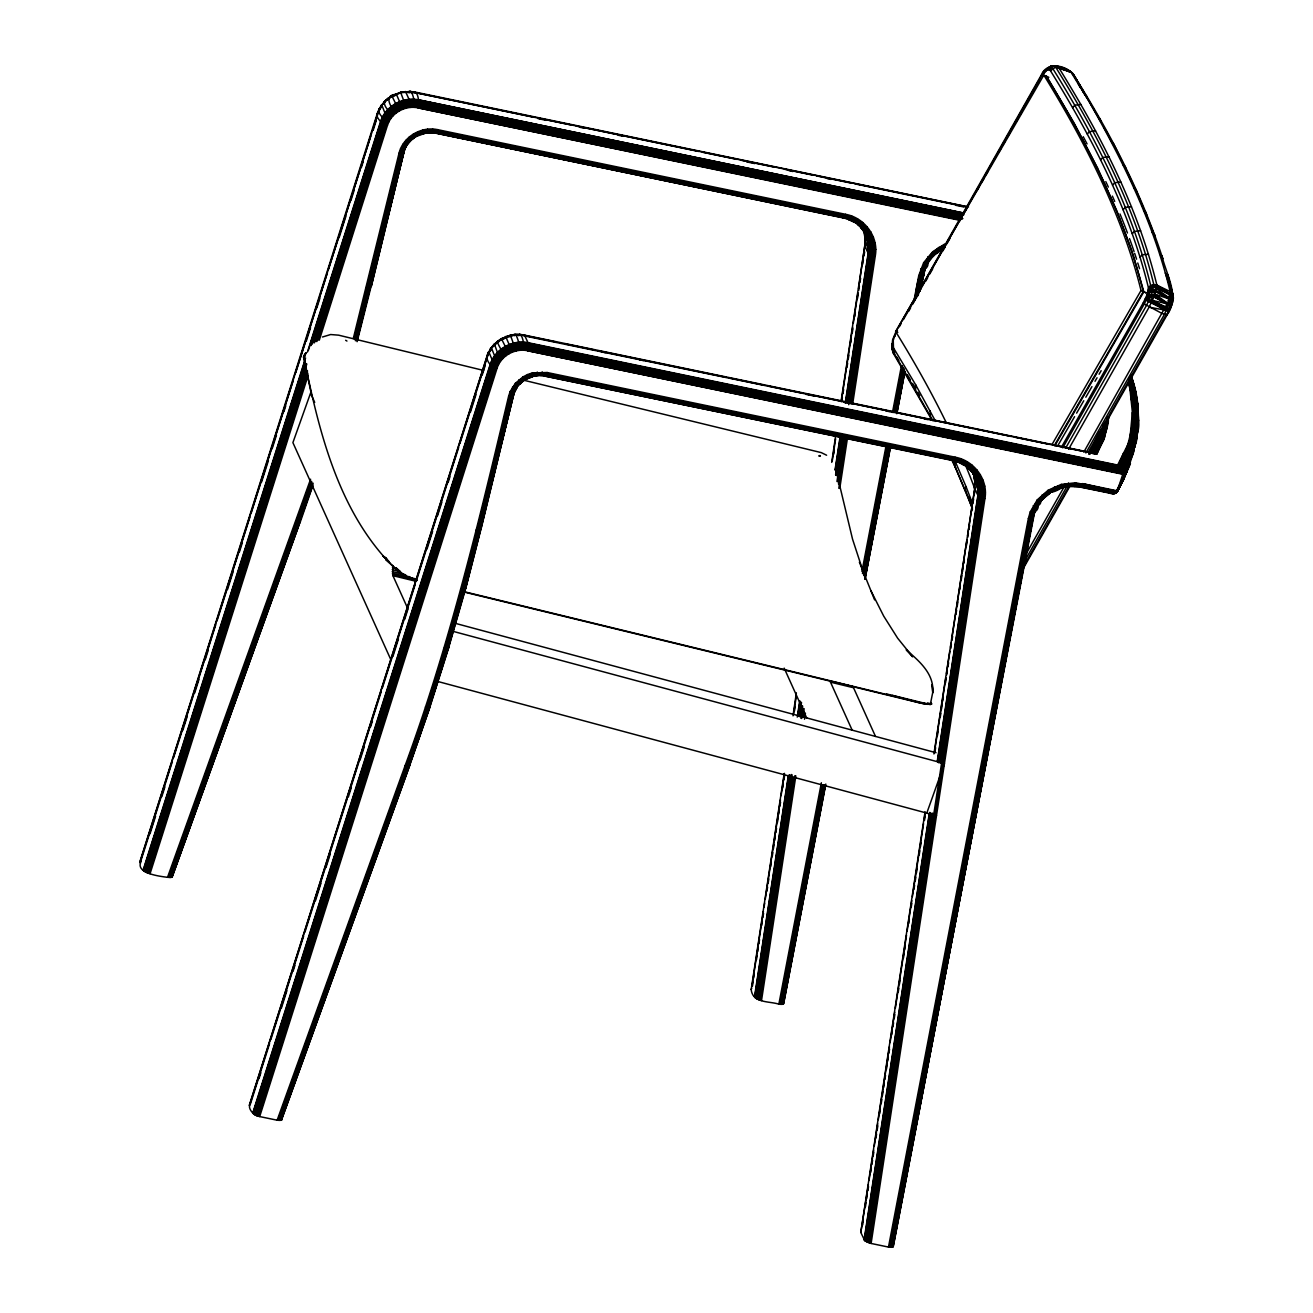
<?xml version="1.0" encoding="UTF-8"?>
<svg xmlns="http://www.w3.org/2000/svg" width="1313" height="1313" viewBox="0 0 1313 1313"><rect width="100%" height="100%" fill="white"/><g stroke="black" fill="none" stroke-linecap="round" stroke-linejoin="round"><path stroke-width="1.5" d="M1131.346 376.47C1145.675 414.58 1136.319 456.711 1117.363 491.308L1075.577 482.774L1061.314 484.399L1061.774 487.878L1068.29 486.286L1081.026 486.844L1082.585 483.644L1117.527 490.898L1126.045 473.763L1130.805 457.433M1109.945 493.278L1114.245 493.737L1116.92 492.08L1122.796 474.256C1124.699 464.621 1142.162 449.391 1129.738 440.807L1132.38 412.315L1128.999 380.031M1033.249 505.62C1037.877 508.804 1045.099 500.319 1037.303 499.826L1030.245 511.906L1028.374 518.471L888.474 1247.071L893.283 1246.529L1033.265 516.583L893.103 1246.808M407.949 608.953L392.915 575.668L392.702 565.46M932.082 420.242L893.447 353.509L891.839 348.454L892.594 339.903L896.205 331.122L1041.127 75.35C1046.74 61.498 1064.236 64.698 1073.033 73.741C1113.243 142.378 1151.698 213.527 1170.113 291.535C1168.783 299.315 1167.454 307.324 1164.401 314.447L1085.884 452.985M269.575 1043.589L250.356 1104.167C246.959 1107.795 253.885 1116.017 258.759 1116.345L496.199 367.837C500.269 355.052 514.68 347.059 527.711 349.8L1122.992 473.337C1126.849 467.773 1133.579 458.352 1125.126 453.559C1132.545 429.86 1137.698 404.42 1128.704 380.097M927.569 702.98L931.524 704.047L931.114 702.603L931.475 704.145L929.998 704.523L918.23 702.57L464.835 592.229M532.553 376.257L532.307 372.941L547.094 372.515L955.109 457.187C973.934 460.469 988.377 479.442 984.947 498.546L871.11 1243.46L888.474 1247.071M1107.269 417.042L1108.484 417.468L1108.254 422.917L1104.085 439.018L1096.847 454.068L523.165 335.652M258.759 1116.345L259.679 1116.575L497.118 368.05C501.041 355.741 514.909 348.06 527.449 350.702L527.711 349.8L1123.025 472.861C1138.469 444.188 1141.374 408.573 1131.051 377.225L1135.22 391.537L1131.002 375.764M390.814 118.547C383.281 118.285 382.198 97.326 380.343 108.749C374.714 110.161 384.84 121.535 388.894 121.748C394.097 111.408 406.505 105.483 417.829 107.814L959.836 219.813M500.434 361.436C493.081 361.239 491.866 339.919 489.421 351.638M932.755 692.854L932.148 684.598L932.722 691.688C934.085 673.405 918.64 660.62 906.249 649.837L912.666 656.812L897.632 638.167L883.731 616.158L870.962 590.817M311.608 395.361L303.877 358.531C301.678 356.66 307.997 351.687 305.42 353.148L304.091 358.039C319.617 435.309 340.395 519.456 401.236 574.257C406.045 577.359 411.724 578.738 417.107 580.477L401.417 573.699L385.661 559.436L389.994 563.261M932.804 692.066L930.31 704.507M959.672 220.272L417.829 107.814C419.996 104.646 418.043 89.399 413.546 92.763M886.62 693.904L921.923 703.407L931.081 703.817L927.224 704.326L918.345 702.209L464.95 591.884M353.295 338.524L399.037 153.178C403.042 136.798 421.145 126.163 437.475 129.626L845.506 214.298C864.315 217.581 878.758 236.553 875.328 255.658C864.528 255.953 864.446 242.495 865.382 234.929M864.89 245.482L864.857 233.55M865.759 238.572L858.571 288.712M935.611 421.407L915.604 384.676L893.464 347.847L893.234 339.886L896.303 332.123M984.947 498.546L978.464 496.495L974.492 488.354C974.295 471.695 976.035 497.381 985.374 492.277M1108.648 417.091L1104.085 439.018L1095.731 453.559L523.789 334.963M256.051 1115.394L493.491 366.869C497.988 352.754 513.892 343.957 528.269 346.977L1122.845 471.318C1136.516 445.009 1139.651 412.659 1130.132 383.938L1134.366 387.795L1137.567 404.338C1140.242 428.448 1135.384 453.379 1122.796 474.256L527.449 350.702L1122.91 473.812C1140.324 444.861 1142.261 408.392 1131.051 376.831M406.964 145.152L404.634 149.058L400.547 148.664M516.583 388.024L514.253 391.947L510.166 391.553L508.656 396.066C479.229 520.49 449.407 645.175 405.225 765.364L277.141 1120.202L259.679 1116.575M1107.122 418.929L1106.285 430.188L1096.847 454.068C1080.878 453.412 1099.358 444.992 1098.702 433.471M1105.677 422.343L1102.296 442.333L1095.272 453.412L1101.131 441.89L1105.103 429.761L1106.957 418.863M1134.366 387.795C1142.129 416.533 1138.584 448.242 1122.91 473.812L527.711 349.8L528.253 343.153L524.347 334.864L514.86 334.339L505.702 336.538L512.415 352.097M1104.414 424.001L1101.131 441.89L1094.615 453.198M1129.475 460.945C1131.691 451.705 1139.257 441.234 1136.484 431.485C1138.978 413.48 1136.976 395.032 1130.985 377.881M406.488 108.043L400.596 92.222L405.569 91.631L409.229 99.755L410.296 107.403M1132.38 412.315C1145.166 419.668 1135.138 437.163 1134.235 448.143M920.626 269.017C926.289 271.545 932 261.648 923.63 262.731L918.772 275.582L913.75 301.744M1030.245 511.906C1041.324 515.418 1039.748 492.194 1032.297 518.159L892.298 1247.202M1103.232 425.757L1100.015 441.611L1094.172 453.133L1101.131 441.89L1102.296 442.333M1065.861 447.733L1146.38 305.634L1151.501 294.851L1153.782 284.56C1134.941 206.748 1097.635 134.862 1055.701 67.193C1053.502 64.222 1048.004 66.914 1047.167 69.934L1041.242 76.351L903.36 319.683M498.513 364.637C490.652 365.818 488.961 343.727 487.336 355.823L249.421 1105.546M1068.569 449.276L1149.088 307.176L1154.472 295.868L1156.884 285.134C1138.026 207.224 1100.688 135.272 1058.688 67.521L1054.142 65.798L1049.399 69.802L1047.167 69.934M357.087 340.264L405.061 147.942L404.634 149.058M443.958 648.327L448.242 648.228L465.179 589.094L514.68 390.831L514.253 391.947M875.755 249.388C865.267 251.341 865.267 237.587 863.691 230.579M974.82 475.995C972.687 481.379 978.809 488.945 984.75 486.105M414.104 107.338C415.696 104.58 411.888 86.855 409.065 92.763M523.723 350.226C525.298 347.469 521.507 329.744 518.684 335.652M920.052 291.141L925.238 268.065L924.795 269.214M892.758 1247.038L1034.857 510.954L1034.742 511.906M1159.642 254.082L1161.939 256.035C1166.387 274.877 1180.223 296.508 1167.159 314.775L1162.317 313.594L1144.28 303.976L1143.36 302.647L1146.922 295.097L1148.465 287.892C1129.64 210.162 1092.383 138.374 1050.482 70.771L1049.399 69.802M1144.952 299.61L1168.718 311.87L1172.378 303.008L1173.248 297.181L1167.651 275.008L1165.353 273.022L1173.051 294.9L1172.542 300.923M172.118 877.051L300.267 521.442L172.118 877.051L167.522 877.314C162.878 876.657 133.91 873.867 141.312 861.18M277.141 1120.202L281.392 1120.17L409.984 764.691L405.225 765.364M1172.509 299.43L1173.297 298.97C1174.15 291.371 1168.833 313.807 1166.108 314.874L1088.592 451.639M409.426 765.495L430.204 706.213L425.412 707.018M514.433 335.734C515.714 329.875 520.752 347.814 519.915 350.292M388.894 121.748L387.499 125.162C382.822 125.72 372.892 114.822 378.768 112.655M497.118 368.05C490.455 367.558 483.644 358.219 488.879 352.967M429.646 707.034L448.701 646.997L448.242 648.228M460.879 589.307L464.72 589.291L465.655 587.847M366.508 287.137L370.381 287.005L371.333 285.512L357.12 341.692M371.185 286.529L403.862 151.569L402.91 153.047L399.037 153.178M476.127 530.025L480 529.894L480.952 528.4L465.508 588.848M480.804 529.418L513.481 394.442L512.513 395.935L508.656 396.066M921.316 285.791C921.939 272.907 928.636 274.007 918.772 275.582M1033.364 516.961L1032.297 518.159L1028.374 518.471M864.791 245.088L865.858 243.841L865.251 247.894M825.007 787.39L783.664 1003.641L778.855 1004.182C769.697 1001.048 752.628 1003.509 751.184 989.542L784.173 773.62M793.003 715.831L796.367 692.821M831.736 462.406L835.708 435.325M841.026 401.581L865.037 244.399M751.972 986.309L763.427 911.271M764.051 907.217L764.675 903.163M765.282 899.11L780.48 799.732M781.087 795.678L784.501 773.373M793.495 714.567L796.285 696.317M832.229 461.076L835.626 438.772M841.518 400.252L852.679 327.249M853.302 323.195L857.947 292.766M752.431 986.145L753.055 982.091M753.662 978.054L754.286 974M756.452 959.852L757.076 955.798M757.683 951.761L758.307 947.707M758.93 943.67L759.538 939.616M761.704 925.468L762.328 921.414M762.935 917.377L763.559 913.323M766.956 891.084L767.58 887.03M768.187 882.993L768.811 878.939M770.665 866.81L771.289 862.756M772.208 856.7L772.832 852.646M773.455 848.608L774.063 844.554M774.686 840.517L775.31 836.463M775.917 832.426L776.541 828.372M777.46 822.315L778.084 818.262M778.707 814.224L779.315 810.17M779.938 806.133L780.562 802.079M782.729 787.931L783.336 783.877M783.959 779.84L784.583 775.786M794.463 711.072L795.087 707.018M833.722 454.2L834.329 450.146M841.748 401.614L842.372 397.56M842.995 393.523L843.603 389.469M847.016 367.23L847.624 363.176M848.247 359.138L848.871 355.084M850.726 342.956L851.333 338.902M852.268 332.846L852.876 328.792M854.73 316.663L855.354 312.609M857.52 298.461L858.128 294.407M858.751 290.37L859.375 286.316M859.982 282.279L860.606 278.225M862.772 264.077L863.396 260.023M864.003 255.986L864.627 251.932M754.499 996.895L788.276 775.917M797.254 717.111L799.732 700.896M835.052 469.775L840.008 437.327M845.277 402.861L868.205 252.835L868.024 242.183L863.166 229.332M754.745 997.306L788.522 776.311M797.812 715.487L799.978 701.29M835.298 470.169L840.566 435.686M845.523 403.255L868.451 253.228L868.27 242.544L863.281 229.742M755.139 997.716L789.211 774.686M798.206 715.897L800.06 703.719M835.692 470.563L840.96 436.097M846.229 401.614L868.845 253.606C871.175 243.118 864.463 229.266 857.947 224.9C859.867 225.262 861.443 223.604 862.723 222.422M755.648 998.143L789.737 775.097M798.714 716.307L800.881 702.11M835.593 475.011L841.469 436.474M846.737 402.008L869.37 253.983C872.095 241.247 862.969 225.787 853.466 221.799C855.305 221.979 856.519 220.075 857.537 218.844M756.272 998.569L790.36 775.507M799.354 716.701L801.521 702.504M836.233 475.388L842.109 436.852M847.377 402.385L870.01 254.345C873.522 237.062 858.686 219.534 842.831 217.712C844.456 218.27 844.981 215.381 845.506 214.298M757.01 998.996L791.312 774.489M800.274 715.831L801.833 705.721M837.054 475.142L842.93 436.704M848.182 402.32L870.749 254.673C873.834 237.505 860.852 220.453 843.931 217.498L434.603 132.711L843.061 217.876M757.831 999.39L792.133 774.851M800.799 718.211L802.653 706.066M836.955 481.526L843.767 437.032M848.707 404.667L871.586 254.968C874.721 237.472 861.492 220.108 844.259 217.088L436.228 132.416L427.546 132.006L418.962 134.369M758.701 999.751L792.707 777.198M801.685 718.523L803.228 708.413M837.858 481.822L844.653 437.311M849.905 402.91L872.472 255.214C875.673 237.358 862.181 219.632 844.587 216.547L436.556 131.874C421.719 128.723 405.257 138.39 401.614 153.293L355.331 340.674M759.62 1000.079L793.643 777.493M802.916 716.783L804.147 708.692M838.482 484.07L845.588 437.541M850.84 403.14L873.424 255.411C876.69 237.161 862.887 219.041 844.899 215.89L436.868 131.218C421.555 127.968 404.568 137.947 400.81 153.326L355.052 338.688M760.572 1000.358L794.89 775.704M803.868 717.013L804.475 712.959M838.81 488.305L846.54 437.721M851.792 403.304L874.376 255.559C877.724 236.898 863.609 218.352 845.211 215.135L437.18 130.463C421.375 127.115 403.83 137.405 399.956 153.276L354.198 338.639M761.507 1000.572L795.842 775.885M804.492 719.212L805.427 713.14M839.762 488.436L847.492 437.836M852.744 403.419L875.328 255.658M871.11 1243.46L864.742 1240.604L860.803 1232.431L925.074 811.713M933.92 753.957L975.001 486.992L967.566 535.655M860.803 1232.431L868.402 1184.572M869.025 1180.518L873.67 1150.106M874.294 1146.052L877.691 1123.747M878.315 1119.677L889.475 1046.674M890.083 1042.62L894.744 1012.208M895.351 1008.154L906.512 935.151M907.135 931.098L911.78 900.669M912.404 896.615L923.564 823.612M924.171 819.558L925.107 813.469M934.396 752.644L945.869 677.606M946.492 673.553L949.89 651.248M950.514 647.194L951.137 643.14M951.761 639.086L966.942 539.709M862.674 1224.98L863.281 1220.942M865.448 1206.778L866.071 1202.741M866.678 1198.687L867.302 1194.649M867.926 1190.596L868.533 1186.558M870.7 1172.394L871.323 1168.357M871.93 1164.303L872.554 1160.265M873.178 1156.211L873.785 1152.174M875.952 1138.01L876.575 1133.972M877.199 1129.919L877.806 1125.881M879.661 1113.736L880.284 1109.698M881.204 1103.626L881.827 1099.588M882.451 1095.534L883.058 1091.497M883.682 1087.443L884.305 1083.406M884.913 1079.352L885.536 1075.314M886.472 1069.242L887.079 1065.204M887.703 1061.15L888.327 1057.113M888.934 1053.059L889.558 1049.021M891.724 1034.857L892.331 1030.82M892.955 1026.766L893.579 1022.729M894.186 1018.675L894.81 1014.637M898.207 992.382L898.831 988.344M899.438 984.29L900.062 980.253M903.459 957.998L904.083 953.96M904.706 949.906L905.314 945.869M908.711 923.613L909.335 919.576M911.189 907.431L911.813 903.393M913.979 889.229L914.587 885.192M915.21 881.138L915.834 877.1M916.441 873.047L917.065 869.009M919.231 854.845L919.839 850.808M920.462 846.754L921.086 842.716M924.483 820.461L925.107 816.423M934.987 751.692L935.611 747.655M937.466 735.51L938.073 731.472M940.239 717.308L940.863 713.271M941.487 709.217L942.094 705.179M942.718 701.126L943.341 697.088M945.491 682.924L946.115 678.887M946.739 674.833L947.346 670.795M947.97 666.741L948.593 662.704M950.76 648.54L951.367 644.502M951.991 640.449L952.614 636.411M956.012 614.156L956.619 610.118M957.243 606.064L957.866 602.027M959.721 589.882L960.328 585.844M961.264 579.772L961.871 575.734M962.495 571.68L963.118 567.643M963.726 563.589L964.349 559.551M966.516 545.387L967.139 541.35M967.747 537.296L968.37 533.259M968.994 529.205L969.601 525.167M971.768 511.003L972.391 506.966M972.999 502.912L973.622 498.874M974.246 494.82L974.853 490.783M1042.653 74.135L1044.442 72.002L1041.242 76.351M864.118 1239.784L929.177 814.027M937.236 761.31L977.824 495.723L977.643 485.071M864.364 1240.178L929.735 812.386M937.482 761.704L978.07 496.117L977.89 485.433L972.785 472.22M864.742 1240.604L930.129 812.796M938.171 760.079L978.464 496.495C980.811 485.515 974.574 476.045 969.175 467.28M865.267 1241.031L930.638 813.19M938.385 762.508L978.973 496.872C981.714 484.136 972.588 468.675 963.086 464.687C964.907 464.868 966.122 462.964 967.156 461.733M865.891 1241.458L931.278 813.584M939.025 762.886L979.613 497.233C983.158 479.967 968.288 462.406 952.45 460.6C955.716 462.98 960.131 463.292 961.362 458.992M866.629 1241.885L932.148 813.092M939.878 762.525L980.368 497.561C983.437 480.394 970.471 463.341 953.55 460.387L544.649 376.092L547.094 372.515M867.45 1242.279L932.969 813.42M940.699 762.853L981.205 497.857C984.34 480.361 971.111 462.997 953.862 459.977L545.847 375.305C537.378 369.019 527.892 383.659 523.034 376.88L515.369 383.314L510.166 391.553M868.32 1242.64L982.091 498.103C985.292 480.246 971.801 462.504 954.19 459.435L546.175 374.763C531.322 371.612 514.86 381.279 511.217 396.181C481.789 520.687 451.918 645.454 407.719 765.742L279.669 1120.481M869.239 1242.968L983.027 498.3C986.309 480.049 972.506 461.93 954.518 458.779L546.487 374.107C531.174 370.857 514.187 380.836 510.429 396.214C481.001 520.687 451.147 645.422 406.948 765.676L278.881 1120.449M870.174 1243.247L983.995 498.448C987.343 479.787 973.228 461.24 954.83 458.024L546.799 373.352C530.994 369.987 513.449 380.294 509.559 396.165C480.131 520.621 450.293 645.34 406.111 765.545L278.044 1120.35M1075.577 482.774L1074.1 486.466L1081.026 486.844M936.514 815.455L926.748 813.19L944.441 763.608L452.361 631.159M432.601 129.002C434.619 135.534 419.651 131.694 431.517 132.58M542.22 371.891L540.513 375.42L545.519 375.715M1103.806 423.935L1098.981 441.48L1093.155 453.001L1100.015 441.611L1105.185 422.228M1108.484 417.468L1106.285 430.188L1101.131 429.532M399.3 110.899L391.799 95.783L400.695 92.255M508.919 353.788L501.418 338.672L502.206 339.624L506.096 337.736L505.784 336.883M778.855 1004.182L821.38 782.778M861.952 571.45L885.914 446.666M892.479 412.446L901.375 366.163M779.758 1004.347L821.905 784.928M862.477 573.568L886.833 446.748M893.398 412.528L902.294 366.229M915.046 299.791C916.983 278.602 923.137 253.458 945.179 244.727M780.611 1004.429L822.759 784.993M863.347 573.6L887.703 446.765M894.268 412.545L902.786 368.247M916.31 297.788C918.033 277.42 924.516 253.737 945.491 245.416L944.851 243.955L932.657 251.784L923.63 262.731M781.399 1004.461L823.546 784.993M863.757 575.586L888.507 446.715M895.072 412.495L903.574 368.198M917.492 295.704C919.231 276.862 925.14 255.017 944.244 246.811M782.088 1004.429L824.236 784.928M864.463 575.504L889.213 446.617M895.778 412.38L903.902 370.102M918.214 295.589C919.953 277.01 925.616 255.379 944.49 247.271M782.679 1004.314L824.827 784.797M864.66 577.359L889.804 446.453M896.385 412.216L904.493 369.921M919.576 291.371C921.693 278.405 923.728 264.028 934.134 254.771M783.155 1004.15L825.303 784.616M864.758 579.164L890.28 446.239M896.845 411.987L904.591 371.71M865.234 577.884L890.378 446.945M896.96 412.692L904.69 372.416M783.484 1003.92L825.828 784.074M865.086 578.902L890.477 447.323M896.812 413.743L904.936 371.431M920.79 288.844L923.745 274.072M889.377 1247.219L1029.31 518.537C1032.067 504.799 1042.161 493.311 1054.799 487.615C1074.97 478.145 1096.88 488.764 1117.166 491.719L1123.583 479.557L1128.606 466.279L1131.445 452.854L1128.359 466.739L1123.583 479.557L1116.92 492.08L1082.306 484.481L1116.641 492.424L1123.665 478.523L1117.363 491.308M890.23 1247.317L1030.18 518.52C1032.871 505.095 1042.752 493.869 1055.11 488.305C1075.019 478.982 1096.618 489.568 1116.641 492.424L1122.927 480.377L1130.427 457.301M891.018 1247.35L1030.984 518.454C1033.61 505.324 1043.277 494.345 1055.373 488.896C1074.986 479.721 1096.24 490.225 1115.968 493.015L1116.034 492.966C1125.766 477.243 1142.195 435.785 1117.166 491.719L1082.585 483.644M891.708 1247.317L1031.69 518.34C1034.037 505.932 1044.639 492.933 1055.865 490.044C1072.245 481.641 1049.038 497.463 1048.053 490.307L1037.303 499.826M1043.08 73.561L1043.425 71.854L1050.925 65.995C1059.214 65.896 1069.192 68.391 1074.05 75.563C1110.224 133.138 1141.982 194.012 1162.809 258.907L1161.939 256.035M257.824 1116.083L495.264 367.558C499.498 354.297 514.433 346.025 527.941 348.864L1123.025 472.861L1129.475 460.354L1134.186 446.912L1137.042 432.896L1137.994 418.24L1137.567 404.338L1132.791 399.021L1128.507 383.544M409.328 136.946L411.74 139.112L419.11 134.599L427.217 132.843L427.628 129.15M541.333 375.19L536.689 375.715L537.247 372.039M1134.169 448.669C1136.861 436.835 1139.405 424.575 1137.682 412.397M1123.222 478.851L1128.967 461.831M1130.198 457.597L1123.288 479.984L1116.92 492.08M1137.189 433.52L1129.426 459.714L1123.009 472.368L527.941 348.864L1122.943 471.859L1129.426 459.714L1134.186 446.912M1131.363 453.346L1127.243 467.937M410.116 91.368L404.896 92.287L412.118 92.583M1169.079 311.017L1166.83 309.819L1172.328 293.57L1173.1 296.919L1156.884 287.498L1153.782 286.841L1148.481 289.484L1153.782 284.56L1156.884 285.134L1170.113 291.535L1171.951 292.914L1173.1 296.919M416.27 579.657L406.866 577.08L403.862 574.438M371.382 286.234L403.961 151.931M481.001 529.123L513.58 394.819M1127.686 467.559L1130.099 457.712M1089.971 452.246L1094.632 443.17L1098.981 441.48L1101.952 429.4L1093.155 453.001M356.036 340.592L402.303 153.211C400.908 142.789 420.127 137.373 417.911 131.677M356.627 340.461L402.91 153.047L406.144 145.497L411.74 139.112M465.705 588.552L481.05 528.778M1167.733 280.884L1168.521 277.88M966.155 492.588L955.585 467.92L954.732 465.114L955.536 462.143L966.105 486.778L965.301 489.765L972.523 509.231M1099.982 431.435L1092.432 452.969L1098.045 441.496L1100.688 431.238L1097.241 441.628L1091.431 453.1L1099.326 433.192M930.277 411.067L930.31 416.795M915.604 384.676L915.621 390.371M1090.512 453.395L1096.552 441.825L1099.276 431.977M893.464 347.847L893.447 353.509M923.499 274.745L925.353 268.426M1033.118 517.634L1034.956 511.315M1089.708 453.822L1095.945 442.104L1098.735 432.305M448.57 647.998L465.754 588.208M1126.045 473.763L1130.723 457.466M1095.945 442.104L1089.642 453.871L1096.568 438.509M931.114 702.603L931.524 704.047M415.368 136.207L418.962 134.238M1136.943 402.943C1140.521 426.2 1134.202 449.883 1122.32 469.89C1136.877 442.005 1140.669 408.491 1130.936 378.407M429.975 706.821L448.8 647.375M139.703 862.296L377.389 113.164M139.818 862.657L379.391 108.831M140.737 861.279L172.348 761.606M173.595 757.699L182.884 728.387M184.132 724.481L215.742 624.807M216.99 620.901L249.847 517.322M251.078 513.399L293.242 380.507M295.72 372.695L327.347 273.022M328.578 269.116L370.742 136.207M373.22 128.395L377.553 114.707M149.994 833.821L155.574 816.226M161.778 796.679L164.88 786.914M182.852 730.241L187.185 716.553M194.636 693.1L198.969 679.428M205.173 659.881L208.275 650.099M227.494 589.521L233.074 571.926M239.261 552.379L242.363 542.614M261.582 482.035L268.41 460.535M272.119 448.8L276.469 435.128M283.903 411.675L285.758 405.815M306.224 341.314L310.557 327.643M316.761 308.095L319.863 298.314M339.082 237.735L345.91 216.235M350.866 200.594L353.968 190.828M361.403 167.375L363.258 161.515M373.187 130.25L376.273 120.468M143.133 870.027L305.568 357.973M307.423 352.114L380.573 121.502C385.48 106.123 402.812 96.522 418.486 99.821L964.267 213.083M143.38 870.421L305.19 360.336M308.292 350.555L380.819 121.896C385.71 106.566 402.993 96.981 418.634 100.264L963.529 213.346M143.757 870.847L304.944 362.7M310.524 345.122L381.197 122.322C386.055 107.092 403.222 97.589 418.749 100.855L962.675 213.756L418.634 100.264M144.266 871.274L305.453 363.127M311.033 345.549L381.722 122.749C386.514 107.699 403.468 98.311 418.798 101.544L963.923 214.692L418.749 100.855M144.89 871.701L306.093 363.553M312.281 344.022L382.346 123.176C387.056 108.388 403.715 99.148 418.798 102.316L963.086 215.283M145.628 872.111L306.815 363.98M313.626 342.48L383.068 123.586C387.68 109.11 403.994 100.067 418.749 103.185L962.347 215.989M146.432 872.505L306.372 368.28M314.431 342.874L383.872 123.98C388.369 109.882 404.273 101.068 418.65 104.088L961.674 216.776M147.302 872.866L306.635 370.594M315.924 341.282L384.742 124.341C389.108 110.653 404.552 102.102 418.519 105.04L961.067 217.63L418.65 104.088L961.132 217.498M148.205 873.194L307.537 370.923M316.843 341.61L385.661 124.669C389.879 111.424 404.814 103.136 418.322 105.992L962.61 218.664L418.519 105.04L962.675 218.516M149.14 873.473L307.849 373.155M318.386 339.919L386.58 124.948C390.65 112.163 405.061 104.187 418.092 106.927L960.049 219.287L418.322 105.992L960.263 218.828M150.059 873.687L308.145 375.321M319.305 340.149L387.499 125.162M249.322 1105.185L487.008 356.053M270.806 1039.683L303.664 936.087M304.911 932.181L347.059 799.289M349.537 791.476L381.164 691.803M382.395 687.897L415.253 584.301M416.5 580.395L458.664 447.503M459.895 443.597L487.796 355.642M258.989 1078.662L260.844 1072.787M281.31 1008.302L286.891 990.708M293.094 971.16L294.949 965.301M315.399 900.816L320.979 883.222M325.952 867.581L330.285 853.91M348.257 797.221L351.359 787.455M360.041 760.096L364.39 746.408M370.578 726.877L372.449 721.001M392.899 656.516L398.479 638.922M404.683 619.375L407.785 609.609M427.004 549.031L432.584 531.437M437.541 515.796L441.874 502.124M448.078 482.577L449.932 476.717M470.399 412.216L475.979 394.622M482.183 375.091L485.268 365.309M252.753 1112.915L490.192 364.39C495.099 349.012 512.431 339.411 528.105 342.709L1117.626 465.048L1122.517 470.3C1141.046 443.023 1140.931 407.309 1130.214 377.094M252.999 1113.309L490.438 364.784C495.329 349.439 512.612 339.87 528.253 343.153L1118.692 465.688C1128.031 449.834 1134.399 431.501 1132.315 412.906M253.376 1113.736L490.816 365.211C495.674 349.98 512.841 340.477 528.351 343.743L1119.694 466.46C1135.958 440.544 1138.355 407.736 1129.623 378.784M253.885 1114.163L491.325 365.638C496.117 350.587 513.071 341.199 528.417 344.433L1120.58 467.313C1137.206 440.758 1139.421 407.128 1130.083 377.602M254.509 1114.589L491.948 366.064C496.675 351.277 513.334 342.037 528.417 345.204L1121.368 468.265C1139.75 442.251 1140.636 407.358 1129.886 378.144M255.231 1115L492.687 366.475C497.299 351.999 513.613 342.956 528.368 346.058L1122.008 469.266L1128.327 456.842M256.921 1115.755L494.361 367.23C498.727 353.542 514.154 344.991 528.121 347.929L1122.943 471.859M1131.232 455.66L1136.516 439.018M1089.692 452.985L1096.65 437.606M1095.436 442.415L1097.635 435.522M1129.426 459.714L1122.845 471.318C1138.863 443.548 1140.16 409.065 1129.41 379.211M403.715 152.587L405.175 148.303M513.334 395.476L514.778 391.192M1062.759 447.848L1144.28 303.976L1148.744 294.572L1150.697 285.578C1131.855 207.815 1094.599 135.994 1052.681 68.391L1050.942 67.045L1049.087 69.687M1131.133 375.452L1135.171 389.797L1137.813 405.586L1138.469 420.767L1136.828 435.735L1138.387 419.536M167.522 877.314L310.59 479.196M310.836 481.247L168.425 877.461M311.673 481.362L169.279 877.56M311.788 483.282L170.05 877.593M312.478 483.266L170.739 877.544M313.052 483.168L171.314 877.445M312.855 484.891L171.79 877.281M295.622 522.476L300.135 522.393L312.757 485.958M437.475 129.626L435.588 133.089L431.091 132.695M409.754 765.282L430.204 706.213M955.109 457.187L952.68 460.765M1170.753 307.193L1172.378 303.008L1170.835 300.037L1155.916 291.683L1149.942 291.076L1147.874 292.29L1153.782 286.841L1156.95 286.858L1171.984 295.08L1153.782 286.841M280.358 1120.432L408.392 765.725C452.608 645.422 482.478 520.621 511.922 396.083C510.527 385.677 529.746 380.261 527.531 374.566L532.307 372.941M280.933 1120.334L408.967 765.643C453.198 645.323 483.069 520.506 512.513 395.935L518.848 384.249L516.157 388.353L512.415 387.253M281.392 1120.17L409.984 764.691M1044.935 71.476L1047.725 68.194M892.922 346.468L892.659 350.784L933.034 420.931M1134.251 447.552L1129.475 460.354L1123.009 472.368M1121.105 482.757L1115.968 493.015L1122.484 480.739L1116.034 492.966L1081.994 485.236L1116.329 492.736C1120.514 485.17 1122.418 481.969 1124.01 475.569M1061.774 487.878L1068.06 486.713L1068.421 483.02M935.447 253.983C947.247 242.134 935.923 259.121 932.657 251.784M1055.833 489.946L1050.121 492.441M1118.692 465.688L1123.682 452.788M892.824 345.992L891.839 348.454L894.645 354.018M1173.297 298.97L1173.018 297.542L1171.098 299.118L1168.915 298.839L1155.063 294.178L1148.399 295.458L1145.313 298.888L1169.325 304.222L1172.049 301.498L1172.607 302.269L1169.867 295.146L1173.018 297.542L1171.967 303.697M1045.378 71.083L1048.348 67.636M1121.975 481.05L1126.488 469.808M377.159 113.771L379.08 108.995M377.258 114.149L381.706 104.974M378.177 112.754L382.083 104.974M486.762 356.66L488.699 351.884M486.877 357.021L491.013 348.749L497.135 342.627M1022.466 569.94L1069.783 486.466M1167.159 314.775L1088.658 453.313M303.877 358.531L306.027 352.951M1119.694 466.46L1125.126 453.559M1120.58 467.313L1126.144 454.331L1129.738 440.807L1117.626 465.048M1083.799 452.132L1166.929 304.189L1154.045 296.935L1146.659 295.802M925.123 269.017L927.93 263.043M1034.414 512.103L1037.533 505.932M1089.708 452.69L1093.598 444.565L1090.069 451.869M1089.642 453.871L1094.993 442.776L1089.741 452.936M1131.314 457.137L1122.992 473.337M1089.347 454.101L1094.993 442.776L1089.035 454.413M1089.593 453.1L1094.632 443.17M1120.481 483.053L1115.164 493.458C1096.716 491.16 1072.934 479.524 1055.865 490.044M1129.082 458.401L1122.697 470.825L528.269 346.977L1122.517 470.3M1081.338 486.434L1115.59 493.245L1120.153 484.546M404.962 148.878L406.981 144.873M514.565 391.75L516.6 387.745M851.76 216.103C850.053 222.061 843.389 216.858 853.844 221.864M892.692 343.546L891.691 345.401L892.331 347.321M1090.085 453.592L1096.552 441.825M1118.085 488.141L1120.022 484.595M1047.561 69.786L1051.5 65.781L1054.29 66.027M1170.474 307.915L1170.26 306.356L1166.929 304.189M899.323 326.789L901.342 323.228M908.563 311.411L910.582 307.849M912.601 304.304L918.64 293.652M925.681 281.212L927.7 277.667M929.702 274.105L932.722 268.771M942.8 251.013L944.802 247.468M946.821 243.906L949.841 238.589M959.901 220.83L961.92 217.269M964.94 211.935L966.942 208.39M977.02 190.631L979.022 187.07M982.042 181.752L984.061 178.191M986.079 174.645L988.082 171.084M999.16 151.553L1001.163 148.008M1003.181 144.446L1005.2 140.901M1007.202 137.34L1010.222 132.022M1016.262 121.354L1018.281 117.809M1020.299 114.247L1022.302 110.702M1029.359 98.262L1035.383 87.61M1037.401 84.065L1039.42 80.503M1061.84 446.502L1143.36 302.647M1024.419 556.909L1064.679 485.876M1023.484 563.113L1066.763 486.729M1022.17 568.857L1068.47 487.156M1093.499 453.001L1100.015 441.611L1101.131 441.89M1048.824 77.303L1043.819 75.12L895.614 331.549L897.78 332.452M1052.09 444.368L1141.013 290.518A2540.655 689.817 30 0 0 1043.819 75.12M1054.355 445.468L1143.278 291.601A2542.904 690.425 30 0 0 1045.985 76.023M1054.93 445.649L1143.853 291.781L1132.43 252.359L1116.969 211.065L1097.487 167.9M1058.212 444.959L1074.576 416.664M1076.611 413.135L1083.767 400.76M1085.818 397.215L1091.94 386.613M1095.009 381.295L1097.061 377.767M1099.096 374.221L1101.147 370.693M892.742 342.89L891.74 344.58L892.397 346.386M505.702 355.938C503.683 354.74 494.279 338.393 498.628 342.02M396.296 94.355C383.265 94.848 390.191 106.796 396.083 113.049M378.883 109.521L381.443 105.073M488.502 352.409L491.325 347.863M489.962 351.638L491.439 349.176M974.656 487.287L974.492 488.354M1153.782 284.56L1150.697 285.578L1148.53 289.057L1150.762 287.038L1156.884 285.134L1170.129 293.767L1171.951 292.914L1167.651 275.008L1173.051 294.9M518.947 379.834C524.839 381.673 518.733 386.925 515.369 383.314M281.721 1119.94L281.868 1118.955M927.454 263.667L931.393 258.316L927.684 256.938M1036.663 506.605L1041.012 500.959M1172.378 303.008L1170.654 305.387L1168.898 305.273M393.244 115.626C389.452 112.212 379.342 102.053 387.516 99.739M502.863 358.515L497.578 352.885L494.541 344.416M1168.357 310.574L1170.819 307.291M402.812 144.381L406.538 145.464L412.216 138.899M405.766 140.425L408.671 142.099L409.229 141.361M409.361 141.706L406.538 145.464M395.771 568.365L404.88 575.471L401.236 574.257L406.866 577.08M1173.215 299.512L1172.296 300.661L1168.291 300.562L1171.163 306.438L1166.83 309.819L1151.485 302.647M381.279 105.516L384.611 101.462M381.394 105.877L384.922 101.528M383.478 103.94L385.333 101.708M490.914 348.142L494.016 344.383M490.898 348.405L494.23 344.351M1050.482 70.771L1057.063 66.06L1069.997 71.247L1073.033 73.741L1100.819 121.567L1099.999 118.81L1097.783 117.005M893.234 339.886L893.103 342.086L893.431 339.148M1072.623 107.584L1074.838 105.221L1080.878 104.433M1087.295 133.992L1089.511 131.628L1095.584 130.89M1100.606 159.825L1102.822 157.462L1108.927 156.772M1112.554 185.067L1114.77 182.704L1120.892 182.064M1123.107 209.703L1125.339 207.356L1131.494 206.765M1132.298 233.714L1134.53 231.383L1140.685 230.825M1140.094 257.102L1142.326 254.771L1148.498 254.279M1148.465 287.892L1150.697 285.578M930.687 258.513L935.677 253.639M931.032 258.546L935.709 253.869M1040.306 501.402L1050.252 492.769M1040.651 501.435L1047.643 494.312M536.836 375.731L532.684 376.437M409.246 142.099L412.249 139.129M518.29 384.988L521.835 381.788M521.852 382.017L518.635 385.037M972.342 465.311L969.027 467.691L967.008 467.247L971.866 471.662L976.79 469.66M304.189 355.183L305.092 354.362M384.299 101.626L387.877 98.344L389.009 99.132M384.299 101.872L388.041 98.36M384.414 102.217L392.062 95.964M493.918 344.515L497.66 341.249M493.918 344.761L497.89 341.396M494.033 345.106L501.615 339.197L515.353 334.831M1155.916 291.683L1169.21 297.903L1156.605 288.778L1149.942 291.076L1146.922 295.097L1152.88 290.846L1156.179 290.78L1171.098 299.118M1146.709 299.298L1151.107 295.868L1154.472 295.868L1169.325 304.222M935.168 253.869L940.633 249.88M1042.276 494.673L1045.066 496.872L1050.302 492.982M867.187 226.772L861.804 228.659L859.555 224.392M412.003 139.227L415.499 136.536M412.167 139.244L415.548 136.749M521.359 382.001L528.729 377.488L537.066 375.305M521.786 382.132L525.167 379.638M751.66 988.328L751.184 989.542M387.86 98.672L391.898 95.783M387.992 99L392.292 96.292M497.446 341.331L501.435 338.606M497.479 341.561L501.681 338.852M498.218 341.643L500.68 340.001M819.772 455.48L819.099 455.939M938.434 247.418L940.354 249.946L944.671 247.615M940.666 250.176L943.456 248.6L940.354 249.946M1048.053 490.307L1061.314 484.399M870.782 231.761L864.906 232.975L861.213 228.085M980.401 474.649L974.525 475.864L972.26 471.564M427.464 132.416L415.433 136.765L413.414 134.008M523.034 376.88L527.531 374.566M525.036 379.654L532.815 376.339M391.865 95.98L400.826 92.419M391.996 96.309L400.99 92.731L410.493 91.861M392.587 96.735L396.477 94.848M501.418 338.672L510.445 335.307L516.107 350.932M501.484 338.869L505.833 336.768M501.911 339.181L505.915 337.244M345.664 340.28L346.944 341.052M1080.714 487.123L1079.729 486.729L1114.245 493.737M322.456 336.998L330.646 334.536L338.59 335.16L483.611 370.447M1055.734 489.733L1061.889 487.517M873.457 237.292L869.058 238.178L866.596 237.111M983.076 480.181L978.677 481.067L976.216 479.984M1066.763 71.083L1069.553 71.033L1055.028 65.995M875.131 243.217L870.568 243.496L868.024 242.183M1061.643 487.697L1068.175 486.565M820.1 455.726L819.082 455.923L820.412 455.988M422.934 133.368L427.349 132.695M400.547 92.337L405.569 91.631M510.215 335.11L515.172 334.52M510.133 335.504L520.112 334.749M896.205 331.122L897.501 330.942M922.612 703.555L924.418 703.325M1055.701 67.193L1071.785 72.478M1067.748 486.516L1074.51 486.352M426.906 132.646L431.731 132.301M536.525 375.534L541.137 375.469M404.995 91.861L410.312 91.549M514.729 334.47L519.932 334.421M514.515 335.176L521.737 335.455M403.042 575.373L404.88 575.471M1069.192 72.149L1071.342 72.264L1072.902 74.398M1148.662 301.317L1152.01 301.547L1165.632 307.012L1152.42 300.611L1151.107 295.868M894.498 335.931L894.892 336.407M1148.744 294.572L1154.472 295.868M1098.981 441.48L1100.015 441.611M430.713 132.219L435.9 132.826M430.894 132.531L435.588 133.089M540.513 375.42L545.207 375.978M409.902 91.352L414.974 92.14M409.689 91.5L967.057 206.814M409.475 91.779L415.171 92.468M519.308 334.388L524.576 335.028M519.095 334.667L524.773 335.34M1149.088 307.176L1164.27 309.934M1156.95 286.858L1153.848 286.234L1150.713 287.563L1148.038 291.683L1153.126 289.992L1156.179 290.78M414.465 91.943L968.502 206.929M413.858 92.353L534.194 117.317M538.215 118.154L572.304 125.227M576.309 126.064L698.647 151.455M702.668 152.275L736.757 159.365M740.778 160.186L774.867 167.26M784.895 169.344L812.977 175.171M816.981 176.008L851.07 183.081M855.091 183.918L965.4 206.814M538.018 118.597L546.06 120.32M580.165 127.345L584.187 128.182M618.308 135.255L622.329 136.092M746.802 161.926L754.827 163.583M788.965 170.674L792.97 171.511M827.108 178.584L831.113 179.421M955.585 205.255L963.611 206.912M418.486 99.821L963.972 213.182M963.43 215.037L418.798 101.544L963.168 215.266M418.322 105.992L960.197 218.959M418.092 106.927L959.918 219.616M434.8 133.023L843.619 217.777M523.477 335.242L555.596 341.905M565.624 343.99L593.722 349.816M597.727 350.653L726.171 377.307M730.192 378.128L764.297 385.218M768.318 386.038L802.44 393.129M806.445 393.966L840.566 401.039M844.587 401.876L934.889 420.62M938.91 421.44L973.015 428.53M977.036 429.367L1011.158 436.441M1015.162 437.278L1049.284 444.352M1053.289 445.189L1081.387 451.016M601.338 351.868L605.359 352.705M639.431 359.778L643.452 360.615M805.837 394.31L813.847 395.968M843.914 402.221L851.94 403.879M886.029 410.953L890.033 411.79M924.106 418.863L928.127 419.684M544.419 375.912L953.238 460.666M1079.926 487.041L1113.243 493.869M418.798 102.316L962.429 215.89M418.749 103.185L961.74 216.661M528.417 344.433L1121.368 468.265C1134.563 447.815 1137.386 422.589 1132.791 399.021M1081.666 485.892L1115.59 493.245M525.331 380.606L821.347 452.64L826.616 455.234M392.423 567.643L396.263 568.562M392.259 569.678L399.94 571.549M392.226 571.549L405.668 574.815M392.324 573.19L415.351 578.803L415.597 580.182L392.554 574.585M392.915 575.668L415.942 581.265M853.532 687.749L853.171 686.666L830.144 681.07L830.505 682.153L853.532 687.749L875.492 736.429M455.775 623.462L936.054 752.726M438.657 681.71L926.797 813.092M892.298 695.299L926.42 703.686M842.831 217.712L848.789 219.484M952.45 460.6L958.769 462.258M423.065 133.549L422.688 130.053M1058.688 67.521L1069.997 71.247M1059.886 68.128L1065.483 70.229M1056.784 66.7L1065.582 70.213M1149.154 300.267L1164.812 308.834M1154.045 296.935L1167.355 303.122L1155.063 294.178L1152.88 290.846M1156.884 287.498L1170.129 293.767M848.461 219.435L853.466 221.799M957.604 461.831L963.086 464.687M1143.853 291.781L1146.118 292.881L1141.013 290.518M386.17 558.107L382.822 555.924L388.582 561.275M892.659 351.523L894.645 352.458M387.433 559.551L382.822 555.924L388.681 561.143M408.95 576.505L412.019 578.918M385.989 558.452L382.822 555.924L387.335 559.88M1087.18 96.735L1084.981 94.963L1071.277 72.527M1110.946 141.098L1113.178 142.92L1136.976 192.486L1155.342 237.276L1154.488 234.436L1152.207 232.516M1122.976 164.699L1125.225 166.554L1126.062 169.328M1133.858 187.808L1136.122 189.679L1136.976 192.486M1143.607 210.408L1145.888 212.329L1146.741 215.151M396.017 567.692L400.416 571.615M403.354 574.224L406.275 576.85L406.012 576.046M410.001 577.523L411.281 578.672M395.787 567.971L404.437 576.013M862.641 228.692L864.545 232.713M1078.449 84.426L1080.566 87.774M1082.683 91.106L1087.985 99.46L1074.05 75.563M896.697 357.021L898.814 360.533M901.982 365.802L904.099 369.314M907.267 374.582L910.434 379.867M912.551 383.38L914.652 386.892M1136.484 431.485L1132.577 427.48L1130.805 441.578L1127.03 455.168L1121.335 468.216C1134.186 447.569 1136.254 421.736 1131.199 398.315M1046.658 76.4L1074.05 122.995L1097.487 167.867M917.836 392.16L919.789 395.689M1103.642 126.737L1113.998 145.694M396.231 93.88L402.796 109.209M864.315 232.368L866.843 237.456M973.918 475.257L976.462 480.345M952.188 459.714L972.375 508.246M952.171 460.699L955.585 467.92M830.505 682.153L852.153 730.143M784.189 668.136L806.839 718.309M314.71 402.385L310.541 393.129L292.897 442.629L391.093 660.226M1054.454 486.844L1055.11 488.305M859.375 562.194L874.639 599.91M966.105 486.778L972.457 503.404M969.142 496.347L971.259 501.894M1130.92 377.652L1137.419 404.699L1131.396 376.7M1172.017 293.57L1173.248 297.181M863.002 571.155L852.547 539.167L836.348 471.482M1131.199 377.767L1135.22 391.537M1131.084 375.305L1135.171 389.797L1137.813 405.586L1138.469 420.767M973.015 471.269L974.837 480.033M972.835 471.761L974.328 477.702M1131.248 375.928L1137.501 404.207M1131.33 376.552L1135.269 391.011M1131.33 377.126L1134.727 389.731M974.279 476.882L974.87 482.987M864.66 233.993L865.251 240.115M1136.746 400.678L1137.058 404.585M1137.747 406.702L1138.289 421.26L1137.813 406.177M1083.209 136.683A2542.904 690.425 30 0 1 1087.066 143.921M1105.809 181.654A2542.904 690.425 30 0 1 1108.32 187.086M1112.357 196.08A2542.904 690.425 30 0 1 1114.704 201.431M1119.989 213.97A2542.904 690.425 30 0 1 1127.44 232.975M1129.525 238.589A2542.904 690.425 30 0 1 1134.071 251.571M1134.678 253.409A2542.904 690.425 30 0 1 1136.566 259.17M1137.764 262.994A2542.904 690.425 30 0 1 1139.52 268.673M895.614 331.565A2540.655 689.817 30 0 1 946.443 423.049M965.925 466.197A2540.655 689.817 30 0 1 975.543 490.832"/></g></svg>
